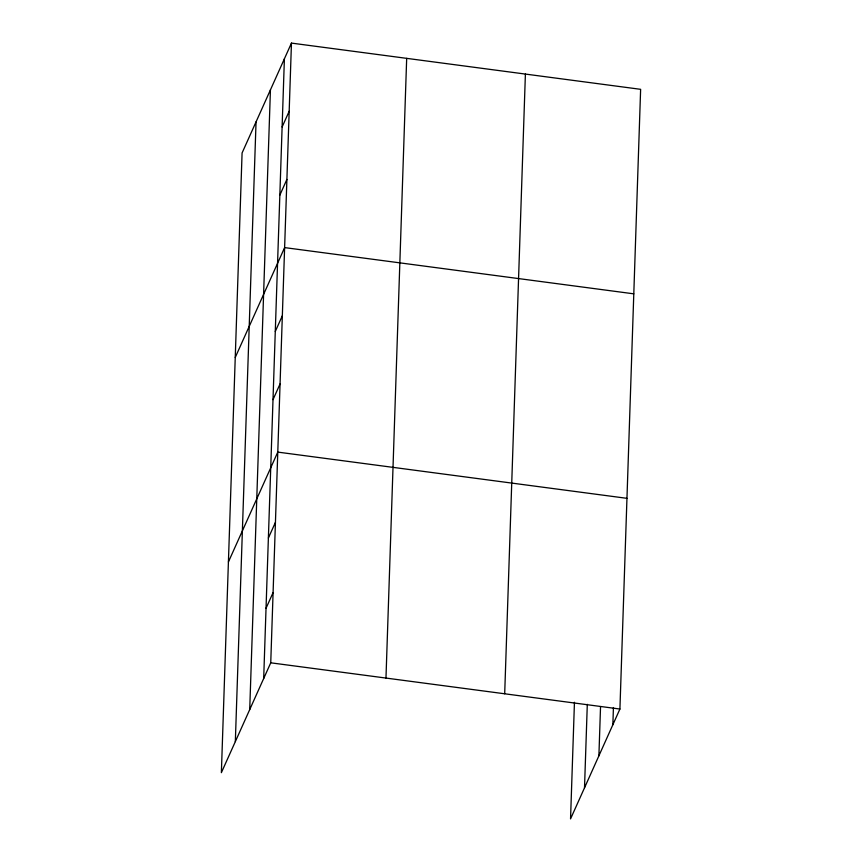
<?xml version="1.0" encoding="UTF-8"?>
<svg xmlns="http://www.w3.org/2000/svg" width="862" height="862" viewBox="0 0 862 862"><rect width="100%" height="100%" fill="white"/><g stroke="black" fill="none" stroke-linecap="round" stroke-linejoin="round"><path stroke-width="1.29" d="M235.337 741.6L256.046 121.898M249.721 709.588L270.431 89.885M263.686 678.523L284.395 58.81M291.453 43.1L242.082 152.962L221.372 772.675L270.743 662.813L291.453 43.1L640.628 89.325L619.918 709.038L570.547 818.9L574.448 702.282M385.971 678.06L406.681 58.357M504.69 693.781L525.4 74.067M584.511 787.825L587.302 704.34M598.896 755.823L600.534 706.786M612.86 724.748L613.432 707.519M282.111 126.983L289.179 111.263M279.838 195.146L286.895 179.436M235.24 357.471L284.622 247.599L633.796 293.834M275.28 331.482L282.337 315.772M273.006 399.656L280.064 383.935M228.408 561.97L277.779 452.108L626.965 498.333M268.373 538.05L275.441 522.34M266.024 608.292L273.092 592.571M270.743 662.813L619.918 709.038"/></g></svg>
